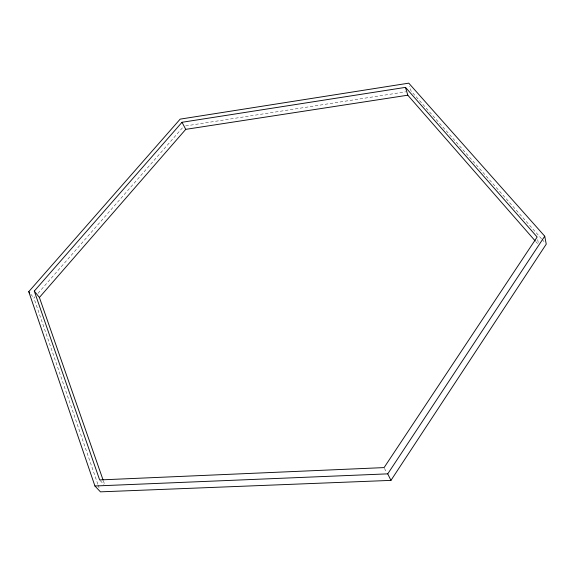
<?xml version="1.0" encoding="UTF-8"?>
<svg xmlns="http://www.w3.org/2000/svg" width="575" height="575" viewBox="0 0 575 575"><rect width="100%" height="100%" fill="white"/><g stroke="black" fill="none" stroke-linecap="round" stroke-linejoin="round"><path stroke-width="0.43" stroke-dasharray="2.88 2.16" d="M97.829 484.229L33.889 298.051L35.075 296.7M38.022 293.315L182.699 127.542M185.653 125.918L405.727 91.82M100.251 480.592L103.895 484.517M541.506 238.783L411.053 90.994L409.68 86.286M542.103 239.452L545.064 242.808M535.785 241.572L537.553 243.599M30.806 294.228L33.889 298.051M384.445 468.33L386.594 472.693M103.342 480.757L104.521 484.136M98.117 485.077L99.576 489.311M537.675 239.66L538.38 243.182"/><path stroke-width="0.86" d="M390.957 480.384L546.25 244.152L544.726 236.203L408.768 83.152L180.176 119.126L28.75 291.676L94.925 485.997L100.445 491.848L390.957 480.384L387.744 473.857L544.726 236.203M103.047 479.917L39.395 297.476L185.732 129.361L407.797 95.198L535.196 240.896M34.284 291.079L182.023 122.288L405.483 87.371L537.143 237.015L384.086 467.597L99.647 479.938L34.284 291.079L39.395 297.476M94.925 485.997L387.744 473.857M28.75 291.676L29.778 292.948M182.023 122.288L185.732 129.361M405.483 87.371L407.797 95.198"/></g></svg>
